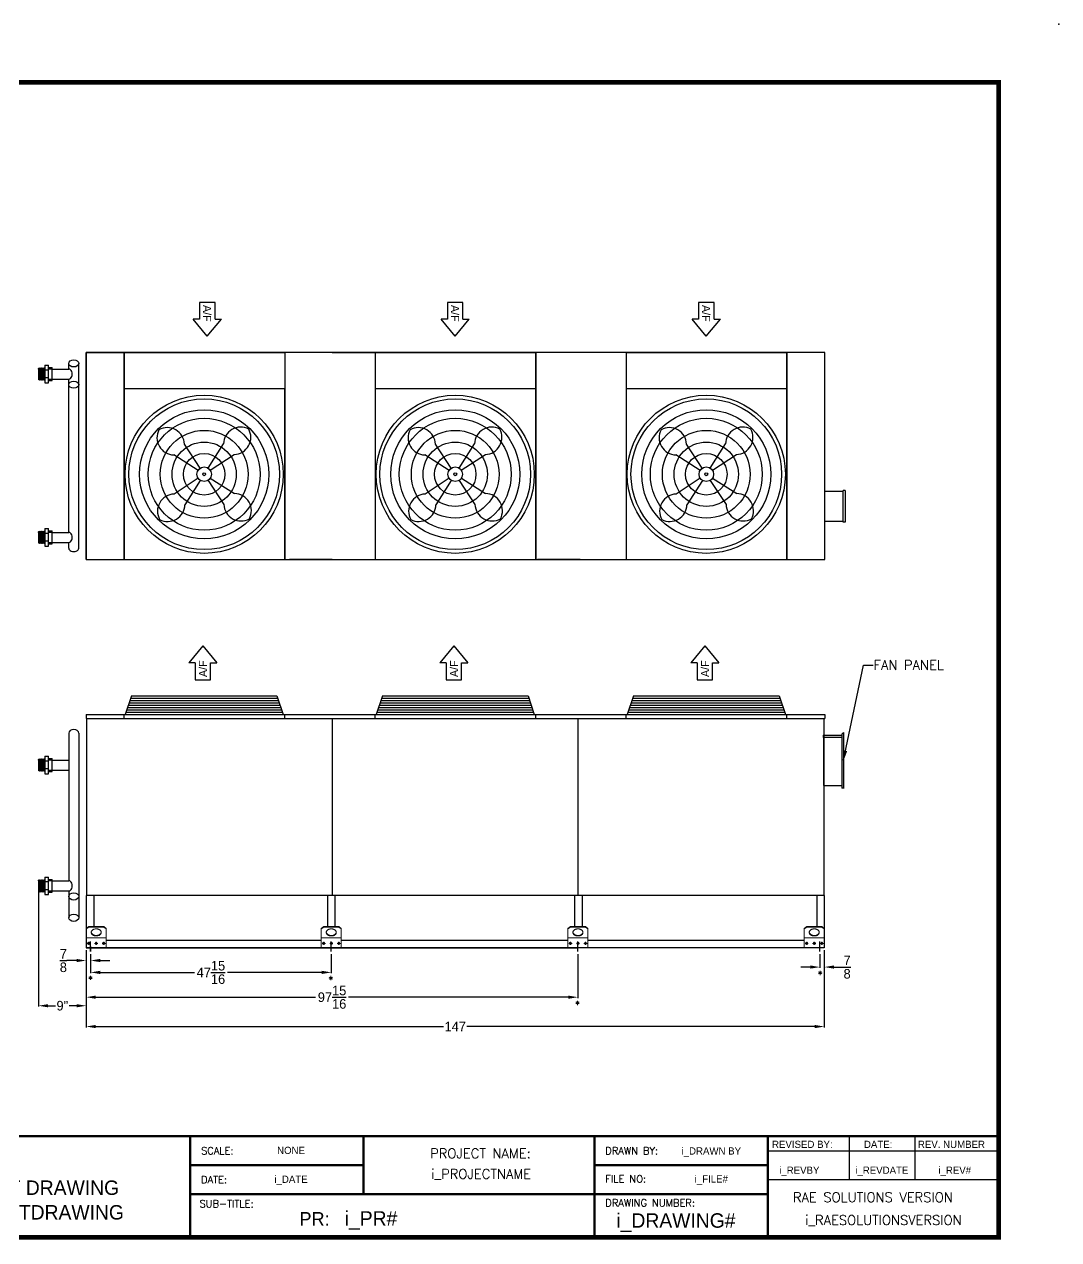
# Model space of a CAD drawing. Extents: x -17 to 380, y -11 to 242.
# Drawn here: x 174 to 380, y -0.5 to 241.5 of the extents above; entities that cross this region are included whole.
import ezdxf
from ezdxf.enums import TextEntityAlignment as Align

# ---------------------------------------------------------------- set-up
doc = ezdxf.new("R2010")
doc.units = 0
doc.header["$MEASUREMENT"] = 0
doc.layers.get('0').update_dxf_attribs({"linetype": 'CONTINUOUS'})
doc.layers.get('Defpoints').update_dxf_attribs({"linetype": 'CONTINUOUS'})
doc.styles.add('ROMANS', font='ROMANS')
doc.styles.add('SIMPLEX', font='SIMPLEX')
doc.dimstyles.get("Standard").update_dxf_attribs({"dimtxt": 1.909, "dimasz": 1.909, "dimexe": 0.18, "dimexo": 0.5, "dimgap": 0.09, "dimtad": 0, "dimtih": 1, "dimtoh": 1, "dimdec": 4, "dimzin": 0, "dimdsep": 46, "dimlunit": 5, "dimtxsty": 'STANDARD', "dimcen": 0.09, "dimadec": 0, "dimazin": 0, "dimtfac": 1, "dimtdec": 4, "dimtofl": 0, "dimtmove": 0, "dimatfit": 3, "dimfxl": 1, "dimtolj": 1, "dimtzin": 0, "dimarcsym": 0})

# ---------------------------------------------------------------- blocks, each defined once
blk = doc.blocks.new('*D21')
at = {"color": 0, "lineweight": -2, "ltscale": 5}
for p, q in [((186.27, 57.16), (186.27, 41.8)), ((333.27, 57.16), (333.27, 41.8)), ((188.18, 41.98), (257.45, 41.98)), ((331.36, 41.98), (262.09, 41.98))]:
    blk.add_line(p, q, dxfattribs=at)
at = {"color": 0, "ltscale": 5}
for points in [[(188.18, 42.3), (188.18, 41.66), (186.27, 41.98)], [(331.36, 42.3), (331.36, 41.66), (333.27, 41.98)]]:
    blk.add_solid(points, dxfattribs=at)
at = {"layer": 'Defpoints', "color": 0, "ltscale": 5}
for p in [(186.27, 57.66), (333.27, 57.66), (333.27, 41.98)]:
    blk.add_point(p, dxfattribs=at)
at = {"color": 0, "ltscale": 5, "insert": (259.77, 41.98), "char_height": 1.909, "attachment_point": 5}
blk.add_mtext('\\A1;147', dxfattribs=at)
blk = doc.blocks.new('*D23')
at = {"color": 0, "lineweight": -2, "ltscale": 5}
for p, q in [((176.77, 69.5), (176.77, 45.94)), ((186.27, 57.16), (186.27, 45.94)), ((178.68, 46.12), (180.16, 46.12)), ((184.36, 46.12), (182.88, 46.12))]:
    blk.add_line(p, q, dxfattribs=at)
at = {"color": 0, "ltscale": 5}
for points in [[(178.68, 46.44), (178.68, 45.8), (176.77, 46.12)], [(184.36, 46.44), (184.36, 45.8), (186.27, 46.12)]]:
    blk.add_solid(points, dxfattribs=at)
at = {"layer": 'Defpoints', "color": 0, "ltscale": 5}
for p in [(176.77, 70), (186.27, 57.66), (176.77, 46.12)]:
    blk.add_point(p, dxfattribs=at)
at = {"color": 0, "ltscale": 5, "insert": (181.52, 46.12), "char_height": 1.909, "attachment_point": 5}
blk.add_mtext('\\A1;9"', dxfattribs=at)
blk = doc.blocks.new('*D26')
at = {"color": 0, "lineweight": -2}
for p, q in [((186.27, 57.16), (186.27, 54.94)), ((187.15, 56.41), (187.15, 54.94)), ((184.36, 55.12), (182.45, 55.12)), ((189.06, 55.12), (190.97, 55.12))]:
    blk.add_line(p, q, dxfattribs=at)
at = {"color": 0}
for points in [[(184.36, 55.44), (184.36, 54.81), (186.27, 55.12)], [(189.06, 55.44), (189.06, 54.81), (187.15, 55.12)]]:
    blk.add_solid(points, dxfattribs=at)
at = {"layer": 'Defpoints', "color": 0}
for p in [(186.27, 57.66), (187.15, 56.91), (186.27, 55.12)]:
    blk.add_point(p, dxfattribs=at)
at = {"color": 0, "insert": (181.73, 55.12), "char_height": 1.909, "attachment_point": 5}
blk.add_mtext('\\A1;{\\H1x;\\S7/8;}', dxfattribs=at)
blk = doc.blocks.new('*D27')
at = {"color": 0, "lineweight": -2}
for p, q in [((187.15, 56.41), (187.15, 52.58)), ((235.08, 56.41), (235.08, 52.58)), ((189.06, 52.76), (207.84, 52.76)), ((233.18, 52.76), (214.39, 52.76))]:
    blk.add_line(p, q, dxfattribs=at)
at = {"color": 0}
for points in [[(189.06, 53.08), (189.06, 52.44), (187.15, 52.76)], [(233.18, 53.08), (233.18, 52.44), (235.08, 52.76)]]:
    blk.add_solid(points, dxfattribs=at)
at = {"layer": 'Defpoints', "color": 0}
for p in [(187.15, 56.91), (235.08, 56.91), (235.08, 52.76)]:
    blk.add_point(p, dxfattribs=at)
at = {"color": 0, "insert": (211.12, 52.76), "char_height": 1.909, "attachment_point": 5}
blk.add_mtext('\\A1;47{\\H1x;\\S15/16;}', dxfattribs=at)
blk = doc.blocks.new('*D28')
at = {"color": 0, "lineweight": -2}
for p, q in [((186.27, 57.16), (186.27, 47.64)), ((284.21, 56.41), (284.21, 47.64)), ((188.18, 47.82), (231.97, 47.82)), ((282.3, 47.82), (238.51, 47.82))]:
    blk.add_line(p, q, dxfattribs=at)
at = {"color": 0}
for points in [[(188.18, 48.14), (188.18, 47.51), (186.27, 47.82)], [(282.3, 48.14), (282.3, 47.51), (284.21, 47.82)]]:
    blk.add_solid(points, dxfattribs=at)
at = {"layer": 'Defpoints', "color": 0}
for p in [(186.27, 57.66), (284.21, 56.91), (284.21, 47.82)]:
    blk.add_point(p, dxfattribs=at)
at = {"color": 0, "insert": (235.24, 47.82), "char_height": 1.909, "attachment_point": 5}
blk.add_mtext('\\A1;97{\\H1x;\\S15/16;}', dxfattribs=at)
blk = doc.blocks.new('*D29')
at = {"color": 0, "lineweight": -2}
for p, q in [((332.4, 56.41), (332.4, 53.64)), ((333.27, 57.16), (333.27, 53.64)), ((330.49, 53.82), (328.58, 53.82)), ((335.18, 53.82), (337.09, 53.82))]:
    blk.add_line(p, q, dxfattribs=at)
at = {"color": 0}
for points in [[(330.49, 54.14), (330.49, 53.51), (332.4, 53.82)], [(335.18, 54.14), (335.18, 53.51), (333.27, 53.82)]]:
    blk.add_solid(points, dxfattribs=at)
at = {"layer": 'Defpoints', "color": 0}
for p in [(332.4, 56.91), (333.27, 57.66), (333.27, 53.82)]:
    blk.add_point(p, dxfattribs=at)
at = {"color": 0, "insert": (337.82, 53.82), "char_height": 1.909, "attachment_point": 5}
blk.add_mtext('\\A1;{\\H1x;\\S7/8;}', dxfattribs=at)
blk = doc.blocks.new('SW_CENTERMARKSYMBOL_0')
at = {"color": 0, "linetype": 'Continuous', "lineweight": 0}
for p, q in [((-0.2, 0), (-0.31875, 0)), ((0, 0), (-0.1, 0)), ((0, 0.2), (0, 0.31875)), ((0, 0), (0, 0.1)), ((0, 0), (0, -0.1)), ((0, 0), (0.1, 0)), ((0.2, 0), (0.31875, 0)), ((0, -0.2), (0, -0.31875))]:
    blk.add_line(p, q, dxfattribs=at)
blk = doc.blocks.new('SW_CENTERMARKSYMBOL_1')
at = {"color": 0, "linetype": 'Continuous', "lineweight": 0}
for p, q in [((-0.2, 0), (-0.31875, 0)), ((0, 0), (-0.1, 0)), ((0, 0.2), (0, 0.31875)), ((0, 0), (0, 0.1)), ((0, 0), (0, -0.1)), ((0, 0), (0.1, 0)), ((0.2, 0), (0.31875, 0)), ((0, -0.2), (0, -0.31875))]:
    blk.add_line(p, q, dxfattribs=at)
blk = doc.blocks.new('SW_CENTERMARKSYMBOL_2')
at = {"color": 0, "linetype": 'Continuous', "lineweight": 0}
for p, q in [((-0.2, 0), (-0.31875, 0)), ((0, 0), (-0.1, 0)), ((0, 0.2), (0, 0.31875)), ((0, 0), (0, 0.1)), ((0, 0), (0, -0.1)), ((0, 0), (0.1, 0)), ((0.2, 0), (0.31875, 0)), ((0, -0.2), (0, -0.31875))]:
    blk.add_line(p, q, dxfattribs=at)

msp = doc.modelspace()

# ---------------------------------------------------------------- linework, layer by layer
at = {"color": 7}
for p, q in [((208.85367, 186.17238), (208.85367, 182.80468)), ((211.94061, 186.17238), (208.85367, 186.17238)), ((211.94061, 182.80468), (211.94061, 186.17238)), ((261.31561, 186.17238), (258.22867, 186.17238)), ((258.22867, 186.17238), (258.22867, 182.80468)), ((261.31561, 182.80468), (261.31561, 186.17238)), ((311.31561, 186.17238), (308.22867, 186.17238)), ((308.22867, 186.17238), (308.22867, 182.80468)), ((311.31561, 182.80468), (311.31561, 186.17238)), ((210.39714, 179.43698), (207.59084, 182.80468)), ((208.85367, 182.80468), (207.59084, 182.80468)), ((210.39714, 179.43698), (213.20345, 182.80468)), ((211.94061, 182.80468), (213.20345, 182.80468)), ((259.77214, 179.43698), (256.96584, 182.80468)), ((258.22867, 182.80468), (256.96584, 182.80468)), ((259.77214, 179.43698), (262.57845, 182.80468)), ((261.31561, 182.80468), (262.57845, 182.80468)), ((309.77214, 179.43698), (306.96584, 182.80468)), ((308.22867, 182.80468), (306.96584, 182.80468)), ((309.77214, 179.43698), (312.57845, 182.80468)), ((311.31561, 182.80468), (312.57845, 182.80468)), ((176.77214, 172.99798), (176.83096, 173.05681)), ((176.77214, 172.89304), (176.77214, 172.99798)), ((176.77214, 172.89304), (176.77214, 170.89304)), ((176.7778, 173.00364), (176.88979, 170.7881)), ((176.83096, 173.05681), (176.88979, 172.99798)), ((176.88979, 172.99798), (177.00744, 173.11563)), ((176.88979, 172.99798), (177.00744, 170.67045)), ((177.00744, 173.11563), (177.12508, 172.99798)), ((177.00744, 173.11563), (177.12508, 170.7881)), ((177.12508, 172.99798), (177.24273, 173.11563)), ((177.12508, 172.99798), (177.24273, 170.67045)), ((177.24273, 173.11563), (177.36038, 172.99798)), ((177.24273, 173.11563), (177.36038, 170.7881)), ((177.36038, 172.99798), (177.47802, 173.11563)), ((177.36038, 172.99798), (177.47802, 170.67045)), ((177.47802, 173.11563), (177.59567, 172.99798)), ((177.47802, 173.11563), (177.59567, 170.7881)), ((177.47802, 173.11563), (177.59567, 170.7881)), ((177.59567, 172.99798), (177.71332, 173.11563)), ((177.59567, 172.99798), (177.71332, 170.67045)), ((177.71332, 173.11563), (177.83096, 172.99798)), ((177.71332, 173.11563), (177.83096, 170.7881)), ((177.83096, 172.99798), (177.94861, 173.11563)), ((177.83096, 172.99798), (177.94861, 170.67045)), ((177.94861, 173.11563), (178.06626, 173.11563)), ((177.94861, 173.11563), (178.06626, 170.7881)), ((178.06626, 173.64504), (178.06626, 170.14104)), ((178.06626, 173.64504), (178.77214, 173.64504)), ((178.77214, 172.67045), (178.06626, 172.67045)), ((178.77214, 170.14104), (178.77214, 173.64504)), ((178.77214, 173.17445), (179.47802, 173.17445)), ((179.47802, 172.89304), (178.77214, 172.89304)), ((179.47802, 170.61163), (179.47802, 173.17445)), ((176.77214, 170.89304), (176.77214, 170.7881)), ((176.77214, 170.7881), (176.83096, 170.72928)), ((176.83096, 170.72928), (176.88979, 170.7881)), ((176.88979, 170.7881), (177.00744, 170.67045)), ((177.00744, 170.67045), (177.12508, 170.7881)), ((177.12508, 170.7881), (177.24273, 170.67045)), ((177.24273, 170.67045), (177.36038, 170.7881)), ((177.36038, 170.7881), (177.47802, 170.67045)), ((177.47802, 170.67045), (177.59567, 170.7881)), ((177.59567, 170.7881), (177.71332, 170.67045)), ((177.71332, 170.67045), (177.83096, 170.7881)), ((177.83096, 170.7881), (177.94861, 170.67045)), ((177.94861, 170.67045), (178.06626, 170.67045)), ((178.77214, 171.11563), (178.06626, 171.11563)), ((178.06626, 170.14104), (178.77214, 170.14104)), ((178.77214, 170.89304), (179.47802, 170.89304)), ((178.77214, 170.61163), (179.47802, 170.61163)), ((208.97609, 153.15311), (205.83816, 157.93656)), ((210.55023, 153.16471), (213.61735, 157.99387)), ((258.97609, 153.15311), (255.83816, 157.93656)), ((260.55023, 153.16471), (263.61735, 157.99387)), ((308.97609, 153.15311), (305.83816, 157.93656)), ((310.55023, 153.16471), (313.61735, 157.99387)), ((208.54705, 152.7177), (203.71789, 155.78482)), ((210.98564, 152.73567), (215.76909, 155.8736)), ((258.54705, 152.7177), (253.71789, 155.78482)), ((260.98564, 152.73567), (265.76909, 155.8736)), ((308.54705, 152.7177), (303.71789, 155.78482)), ((310.98564, 152.73567), (315.76909, 155.8736)), ((208.55865, 151.14357), (203.7752, 148.00563)), ((208.99405, 150.71452), (205.92693, 145.88537)), ((210.56819, 150.72612), (213.70612, 145.94267)), ((210.99723, 151.16153), (215.82639, 148.09441)), ((258.55865, 151.14357), (253.7752, 148.00563)), ((258.99405, 150.71452), (255.92693, 145.88537)), ((260.56819, 150.72612), (263.70612, 145.94267)), ((260.99723, 151.16153), (265.82639, 148.09441)), ((308.55865, 151.14357), (303.7752, 148.00563)), ((308.99405, 150.71452), (305.92693, 145.88537)), ((310.56819, 150.72612), (313.70612, 145.94267)), ((310.99723, 151.16153), (315.82639, 148.09441)), ((176.77214, 140.47107), (176.83096, 140.5299)), ((176.77214, 140.36613), (176.77214, 140.47107)), ((176.77214, 140.36613), (176.77214, 138.36613)), ((176.7778, 140.47673), (176.88979, 138.26119)), ((176.83096, 140.5299), (176.88979, 140.47107)), ((176.88979, 140.47107), (177.00744, 140.58872)), ((176.88979, 140.47107), (177.00744, 138.14354)), ((177.00744, 140.58872), (177.12508, 140.47107)), ((177.00744, 140.58872), (177.12508, 138.26119)), ((177.12508, 140.47107), (177.24273, 140.58872)), ((177.12508, 140.47107), (177.24273, 138.14354)), ((177.24273, 140.58872), (177.36038, 140.47107)), ((177.24273, 140.58872), (177.36038, 138.26119)), ((177.36038, 140.47107), (177.47802, 140.58872)), ((177.36038, 140.47107), (177.47802, 138.14354)), ((177.47802, 140.58872), (177.59567, 140.47107)), ((177.47802, 140.58872), (177.59567, 138.26119)), ((177.47802, 140.58872), (177.59567, 138.26119)), ((177.59567, 140.47107), (177.71332, 140.58872)), ((177.59567, 140.47107), (177.71332, 138.14354)), ((177.71332, 140.58872), (177.83096, 140.47107)), ((177.71332, 140.58872), (177.83096, 138.26119)), ((177.83096, 140.47107), (177.94861, 140.58872)), ((177.83096, 140.47107), (177.94861, 138.14354)), ((177.94861, 140.58872), (178.06626, 140.58872)), ((177.94861, 140.58872), (178.06626, 138.26119)), ((178.06626, 141.11813), (178.06626, 137.61413)), ((178.06626, 141.11813), (178.77214, 141.11813)), ((178.77214, 137.61413), (178.77214, 141.11813)), ((178.77214, 140.64754), (179.47802, 140.64754)), ((179.47802, 140.36613), (178.77214, 140.36613)), ((179.47802, 138.08472), (179.47802, 140.64754)), ((176.77214, 138.36613), (176.77214, 138.26119)), ((176.77214, 138.26119), (176.83096, 138.20237)), ((176.83096, 138.20237), (176.88979, 138.26119)), ((176.88979, 138.26119), (177.00744, 138.14354)), ((177.00744, 138.14354), (177.12508, 138.26119)), ((177.12508, 138.26119), (177.24273, 138.14354)), ((177.24273, 138.14354), (177.36038, 138.26119)), ((177.36038, 138.26119), (177.47802, 138.14354)), ((177.47802, 138.14354), (177.59567, 138.26119)), ((177.59567, 138.26119), (177.71332, 138.14354)), ((177.71332, 138.14354), (177.83096, 138.26119)), ((177.83096, 138.26119), (177.94861, 138.14354)), ((177.94861, 138.14354), (178.06626, 138.14354)), ((178.77214, 140.14354), (178.06626, 140.14354)), ((178.77214, 138.58872), (178.06626, 138.58872)), ((178.77214, 138.36613), (179.47802, 138.36613)), ((178.77214, 138.08472), (179.47802, 138.08472)), ((178.06626, 137.61413), (178.77214, 137.61413)), ((209.49089, 117.77585), (206.68459, 114.40815)), ((209.49089, 117.77585), (212.2972, 114.40815)), ((259.49089, 117.77585), (256.68459, 114.40815)), ((259.49089, 117.77585), (262.2972, 114.40815)), ((309.49089, 117.77585), (306.68459, 114.40815)), ((309.49089, 117.77585), (312.2972, 114.40815)), ((207.94742, 114.40815), (206.68459, 114.40815)), ((207.94742, 114.40815), (207.94742, 111.04045)), ((211.03436, 114.40815), (212.2972, 114.40815)), ((211.03436, 111.04045), (211.03436, 114.40815)), ((257.94742, 114.40815), (256.68459, 114.40815)), ((257.94742, 114.40815), (257.94742, 111.04045)), ((261.03436, 111.04045), (261.03436, 114.40815)), ((261.03436, 114.40815), (262.2972, 114.40815)), ((307.94742, 114.40815), (306.68459, 114.40815)), ((307.94742, 114.40815), (307.94742, 111.04045)), ((311.03436, 111.04045), (311.03436, 114.40815)), ((311.03436, 114.40815), (312.2972, 114.40815)), ((207.94742, 111.04045), (211.03436, 111.04045)), ((257.94742, 111.04045), (261.03436, 111.04045)), ((307.94742, 111.04045), (311.03436, 111.04045)), ((195.27214, 107.83686), (194.02214, 104.08686)), ((194.95964, 106.89936), (224.58464, 106.89936)), ((195.11589, 107.36811), (224.42839, 107.36811)), ((195.27214, 107.83686), (224.27214, 107.83686)), ((224.27214, 107.83686), (225.52214, 104.08686)), ((245.27214, 107.83686), (244.02214, 104.08686)), ((244.95964, 106.89936), (274.58464, 106.89936)), ((245.11589, 107.36811), (274.42839, 107.36811)), ((245.27214, 107.83686), (274.27214, 107.83686)), ((274.27214, 107.83686), (275.52214, 104.08686)), ((295.27214, 107.83686), (294.02214, 104.08686)), ((294.95964, 106.89936), (324.58464, 106.89936)), ((295.11589, 107.36811), (324.42839, 107.36811)), ((295.27214, 107.83686), (324.27214, 107.83686)), ((324.27214, 107.83686), (325.52214, 104.08686)), ((194.17839, 104.55561), (225.36589, 104.55561)), ((194.33464, 105.02436), (225.20964, 105.02436)), ((194.49089, 105.49311), (225.05339, 105.49311)), ((194.64714, 105.96186), (224.89714, 105.96186)), ((194.80339, 106.43061), (224.74089, 106.43061)), ((244.17839, 104.55561), (275.36589, 104.55561)), ((244.33464, 105.02436), (275.20964, 105.02436)), ((244.49089, 105.49311), (275.05339, 105.49311)), ((244.64714, 105.96186), (274.89714, 105.96186)), ((244.80339, 106.43061), (274.74089, 106.43061)), ((294.17839, 104.55561), (325.36589, 104.55561)), ((294.33464, 105.02436), (325.20964, 105.02436)), ((294.49089, 105.49311), (325.05339, 105.49311)), ((294.64714, 105.96186), (324.89714, 105.96186)), ((294.80339, 106.43061), (324.74089, 106.43061)), ((176.77214, 95.14402), (176.83096, 95.20285)), ((176.77214, 95.03908), (176.77214, 95.14402)), ((176.77214, 95.03908), (176.77214, 93.03908)), ((176.7778, 95.14969), (176.88979, 92.93414)), ((176.83096, 95.20285), (176.88979, 95.14402)), ((176.88979, 95.14402), (177.00744, 95.26167)), ((176.88979, 95.14402), (177.00744, 92.8165)), ((177.00744, 95.26167), (177.12508, 92.93414)), ((177.00744, 95.26167), (177.12508, 95.14402)), ((177.12508, 95.14402), (177.24273, 95.26167)), ((177.12508, 95.14402), (177.24273, 92.8165)), ((177.24273, 95.26167), (177.36038, 92.93414)), ((177.24273, 95.26167), (177.36038, 95.14402)), ((177.36038, 95.14402), (177.47802, 95.26167)), ((177.36038, 95.14402), (177.47802, 92.8165)), ((177.47802, 95.26167), (177.59567, 92.93414)), ((177.47802, 95.26167), (177.59567, 92.93414)), ((177.47802, 95.26167), (177.59567, 95.14402)), ((177.59567, 95.14402), (177.71332, 95.26167)), ((177.59567, 95.14402), (177.71332, 92.8165)), ((177.71332, 95.26167), (177.83096, 92.93414)), ((177.71332, 95.26167), (177.83096, 95.14402)), ((177.83096, 95.14402), (177.94861, 95.26167)), ((177.83096, 95.14402), (177.94861, 92.8165)), ((177.94861, 95.26167), (178.06626, 92.93414)), ((177.94861, 95.26167), (178.06626, 95.26167)), ((178.06626, 95.79108), (178.06626, 92.28708)), ((178.06626, 95.79108), (178.77214, 95.79108)), ((178.77214, 94.8165), (178.06626, 94.8165)), ((178.77214, 92.28708), (178.77214, 95.79108)), ((178.77214, 95.3205), (179.47802, 95.3205)), ((179.47802, 95.03908), (178.77214, 95.03908)), ((179.47802, 92.75767), (179.47802, 95.3205)), ((176.77214, 93.03908), (176.77214, 92.93414)), ((176.77214, 92.93414), (176.83096, 92.87532)), ((176.83096, 92.87532), (176.88979, 92.93414)), ((176.88979, 92.93414), (177.00744, 92.8165)), ((177.00744, 92.8165), (177.12508, 92.93414)), ((177.12508, 92.93414), (177.24273, 92.8165)), ((177.24273, 92.8165), (177.36038, 92.93414)), ((177.36038, 92.93414), (177.47802, 92.8165)), ((177.47802, 92.8165), (177.59567, 92.93414)), ((177.59567, 92.93414), (177.71332, 92.8165)), ((177.71332, 92.8165), (177.83096, 92.93414)), ((177.83096, 92.93414), (177.94861, 92.8165)), ((177.94861, 92.8165), (178.06626, 92.8165)), ((178.77214, 93.26167), (178.06626, 93.26167)), ((178.06626, 92.28708), (178.77214, 92.28708)), ((178.77214, 93.03908), (179.47802, 93.03908)), ((178.77214, 92.75767), (179.47802, 92.75767)), ((176.77214, 71.10239), (176.83096, 71.16122)), ((176.77214, 70.99745), (176.77214, 71.10239)), ((176.77214, 70.99745), (176.77214, 68.99745)), ((176.7778, 71.10805), (176.88979, 68.89251)), ((176.83096, 71.16122), (176.88979, 71.10239)), ((176.88979, 71.10239), (177.00744, 71.22004)), ((176.88979, 71.10239), (177.00744, 68.77486)), ((177.00744, 71.22004), (177.12508, 68.89251)), ((177.00744, 71.22004), (177.12508, 71.10239)), ((177.12508, 71.10239), (177.24273, 71.22004)), ((177.12508, 71.10239), (177.24273, 68.77486)), ((177.24273, 71.22004), (177.36038, 68.89251)), ((177.24273, 71.22004), (177.36038, 71.10239)), ((177.36038, 71.10239), (177.47802, 71.22004)), ((177.36038, 71.10239), (177.47802, 68.77486)), ((177.47802, 71.22004), (177.59567, 68.89251)), ((177.47802, 71.22004), (177.59567, 68.89251)), ((177.47802, 71.22004), (177.59567, 71.10239)), ((177.59567, 71.10239), (177.71332, 71.22004)), ((177.59567, 71.10239), (177.71332, 68.77486)), ((177.71332, 71.22004), (177.83096, 68.89251)), ((177.71332, 71.22004), (177.83096, 71.10239)), ((177.83096, 71.10239), (177.94861, 71.22004)), ((177.83096, 71.10239), (177.94861, 68.77486)), ((177.94861, 71.22004), (178.06626, 68.89251)), ((177.94861, 71.22004), (178.06626, 71.22004)), ((178.06626, 71.74945), (178.06626, 68.24545)), ((178.06626, 71.74945), (178.77214, 71.74945)), ((178.77214, 70.77486), (178.06626, 70.77486)), ((178.77214, 68.24545), (178.77214, 71.74945)), ((178.77214, 71.27886), (179.47802, 71.27886)), ((179.47802, 70.99745), (178.77214, 70.99745)), ((179.47802, 68.71604), (179.47802, 71.27886)), ((176.77214, 68.99745), (176.77214, 68.89251)), ((176.77214, 68.89251), (176.83096, 68.83369)), ((176.83096, 68.83369), (176.88979, 68.89251)), ((176.88979, 68.89251), (177.00744, 68.77486)), ((177.00744, 68.77486), (177.12508, 68.89251)), ((177.12508, 68.89251), (177.24273, 68.77486)), ((177.24273, 68.77486), (177.36038, 68.89251)), ((177.36038, 68.89251), (177.47802, 68.77486)), ((177.47802, 68.77486), (177.59567, 68.89251)), ((177.59567, 68.89251), (177.71332, 68.77486)), ((177.71332, 68.77486), (177.83096, 68.89251)), ((177.83096, 68.89251), (177.94861, 68.77486)), ((177.94861, 68.77486), (178.06626, 68.77486)), ((178.77214, 69.22004), (178.06626, 69.22004)), ((178.06626, 68.24545), (178.77214, 68.24545)), ((178.77214, 68.99745), (179.47802, 68.99745)), ((178.77214, 68.71604), (179.47802, 68.71604)), ((186.27214, 57.66295), (235.08464, 57.66295)), ((186.27214, 57.66295), (284.20964, 57.66295)), ((186.27214, 57.66295), (187.14714, 57.66295)), ((237.08464, 57.66295), (236.20964, 57.66295)), ((286.20964, 57.66295), (285.33464, 57.66295)), ((333.27214, 57.66295), (332.39714, 57.66295)), ((207, 20.125), (322, 20.125)), ((207, 0), (207, 20.125)), ((241.5, 20.125), (241.5, 8.625)), ((287.5, 20.125), (287.5, 8.625)), ((322, 20.125), (322, 0)), ((322, 20.125), (368, 20.125)), ((322, 20.125), (322, 17.25)), ((338.23072, 20.125), (338.23072, 11.5)), ((351.30207, 20.125), (351.30207, 11.5)), ((322, 17.25), (368, 17.25)), ((241.5, 14.375), (207, 14.375)), ((287.5, 14.375), (322, 14.375)), ((287.5, 8.625), (287.5, 14.375)), ((322, 11.5), (368, 11.5)), ((322, 8.625), (207, 8.625)), ((287.5, 8.625), (287.5, 0))]:
    msp.add_line(p, q, dxfattribs=at)
at = {"color": 7, "ltscale": 5}
for p, q in [((186.25652, 134.93962), (186.25652, 176.18962)), ((186.25652, 176.18962), (194.75652, 176.18962)), ((333.38152, 176.18962), (186.25652, 176.18962)), ((186.25652, 176.18962), (186.25652, 134.93962)), ((193.81902, 176.18962), (193.81902, 134.93962)), ((193.81902, 176.18962), (225.81902, 176.18962)), ((193.81902, 134.93962), (193.81902, 176.18962)), ((225.81902, 176.18962), (225.81902, 134.93962)), ((235.25652, 176.18962), (225.81902, 176.18962)), ((235.25652, 176.18962), (245.06902, 176.18962)), ((243.81902, 176.18962), (243.81902, 134.93962)), ((243.81902, 176.18962), (275.81902, 176.18962)), ((243.81902, 176.18962), (243.81902, 134.93962)), ((275.81902, 176.18962), (275.81902, 134.93962)), ((275.81902, 134.93962), (275.81902, 176.18962)), ((284.63152, 176.18962), (276.13152, 176.18962)), ((293.81902, 176.18962), (293.81902, 134.93962)), ((293.81902, 176.18962), (325.81902, 176.18962)), ((293.81902, 176.18962), (293.81902, 134.93962)), ((293.81902, 176.18962), (293.81902, 134.93962)), ((325.81902, 176.18962), (325.81902, 134.93962)), ((325.81902, 134.93962), (325.81902, 176.18962)), ((333.38152, 134.93962), (333.38152, 176.18962)), ((333.38152, 134.93962), (333.38152, 176.18962)), ((176.77214, 172.89304), (176.77214, 170.89304)), ((176.77214, 172.89304), (176.77214, 170.89304)), ((179.47802, 172.89304), (182.80339, 172.89304)), ((182.80339, 172.89304), (182.80339, 174.01436)), ((184.80339, 137.24481), (184.80339, 174.01436)), ((179.47802, 170.89304), (182.80339, 170.89304)), ((182.80339, 140.36613), (182.80339, 170.89304)), ((225.81902, 168.93962), (193.81902, 168.93962)), ((225.81902, 134.93962), (225.81902, 168.93962)), ((275.81902, 168.93962), (243.81902, 168.93962)), ((275.81902, 134.93962), (275.81902, 168.93962)), ((325.81902, 168.93962), (293.81902, 168.93962)), ((325.81902, 134.93962), (325.81902, 168.93962)), ((333.38152, 142.53337), (333.38152, 148.59587)), ((333.38152, 148.59587), (337.00652, 148.59587)), ((337.00652, 142.40837), (337.00652, 148.72087)), ((337.44402, 148.72087), (337.00652, 148.72087)), ((337.44402, 148.72087), (337.44402, 142.40837)), ((176.77214, 140.36613), (176.77214, 138.36613)), ((176.77214, 140.36613), (176.77214, 138.36613)), ((179.47802, 140.36613), (182.80339, 140.36613)), ((337.00652, 142.53337), (333.38152, 142.53337)), ((337.44402, 142.40837), (337.00652, 142.40837)), ((179.47802, 138.36613), (182.80339, 138.36613)), ((182.80339, 137.24481), (182.80339, 138.36613)), ((186.25652, 134.93962), (194.75652, 134.93962)), ((186.25652, 134.93962), (235.25652, 134.93962)), ((186.25652, 134.93962), (333.38152, 134.93962)), ((193.81902, 134.93962), (225.81902, 134.93962)), ((235.25652, 134.93962), (226.75652, 134.93962)), ((235.25652, 134.93962), (284.25652, 134.93962)), ((235.25652, 134.93962), (243.75652, 134.93962)), ((243.81902, 134.93962), (275.81902, 134.93962)), ((284.63152, 134.93962), (276.13152, 134.93962)), ((293.81902, 134.93962), (325.81902, 134.93962)), ((186.25652, 104.08686), (333.38152, 104.08686)), ((186.25652, 104.08686), (186.25652, 103.33686)), ((193.77214, 104.08686), (193.77214, 103.33686)), ((225.77214, 104.08686), (225.77214, 103.33686)), ((243.77214, 104.08686), (243.77214, 103.33686)), ((275.77214, 104.08686), (275.77214, 103.33686)), ((293.77214, 104.08686), (293.77214, 103.33686)), ((325.77214, 104.08686), (325.77214, 103.33686)), ((333.38152, 104.08686), (333.38152, 103.33686)), ((186.25652, 103.33686), (333.38152, 103.33686)), ((186.33464, 103.33686), (186.33464, 68.08686)), ((235.27214, 103.33686), (235.27214, 68.08686)), ((284.20964, 103.33686), (284.20964, 68.08686)), ((333.20964, 103.33686), (333.20964, 68.08686)), ((182.80339, 100.40304), (182.80339, 70.99745)), ((184.80339, 100.40304), (184.80339, 63.63349)), ((333.06735, 100.00842), (336.79839, 100.00842)), ((333.06735, 100.00842), (333.06735, 99.50842)), ((336.79839, 99.50842), (333.06735, 99.50842)), ((333.0986, 99.50842), (333.0986, 89.97717)), ((337.12985, 100.52362), (336.79839, 100.19216)), ((336.79839, 100.19216), (336.79839, 89.46112)), ((337.12985, 100.52362), (337.12985, 89.46112)), ((176.77214, 95.03908), (176.77214, 93.03908)), ((179.47802, 95.03908), (182.80339, 95.03908)), ((179.47802, 93.03908), (182.80339, 93.03908)), ((333.0986, 89.97717), (336.79839, 89.97717)), ((337.12985, 89.46112), (336.79839, 89.46112)), ((337.06735, 89.46112), (337.06735, 89.35217)), ((337.0986, 89.35217), (337.06735, 89.35217)), ((337.0986, 89.46112), (337.0986, 89.35217)), ((176.77214, 70.99745), (176.77214, 68.99745)), ((176.77214, 70.99745), (176.77214, 68.99745)), ((179.47802, 70.99745), (182.80339, 70.99745)), ((179.47802, 68.99745), (182.80339, 68.99745)), ((182.80339, 68.99745), (182.80339, 63.63349)), ((186.27214, 68.08686), (186.27214, 57.66295)), ((333.27214, 68.08686), (186.27214, 68.08686)), ((187.77214, 68.08686), (187.77214, 61.87937)), ((234.3103, 68.08686), (234.3103, 61.87937)), ((235.8103, 68.08686), (235.8103, 61.87937)), ((283.52666, 68.08686), (283.52666, 61.87937)), ((285.02666, 68.08686), (285.02666, 61.87937)), ((331.77214, 68.08686), (331.77214, 61.87937)), ((333.27214, 68.08686), (333.27214, 57.66295)), ((333.27214, 68.08686), (333.27214, 57.66295)), ((187.14714, 56.91295), (187.14714, 58.91295)), ((190.27214, 59.16295), (233.08464, 59.16295)), ((235.08464, 56.91295), (235.08464, 58.91295)), ((237.08464, 59.16295), (282.20964, 59.16295)), ((284.20964, 56.91295), (284.20964, 58.91295)), ((286.20964, 59.16295), (329.27214, 59.16295)), ((332.39714, 56.91295), (332.39714, 58.91295)), ((333.27214, 57.66295), (186.27214, 57.66295)), ((186.27214, 57.66295), (259.77214, 57.66295)), ((187.14714, 57.91295), (187.14714, 56.91295))]:
    msp.add_line(p, q, dxfattribs=at)
at = {"color": 7, "linetype": 'Continuous', "lineweight": 15}
for p, q in [((186.77214, 61.87937), (186.27214, 61.52582)), ((186.77214, 61.78427), (186.27214, 61.43072)), ((186.27214, 61.52582), (186.27214, 61.43072)), ((186.27214, 59.66324), (186.27214, 61.43072)), ((186.77214, 61.87937), (186.77214, 61.78427)), ((189.77214, 61.87937), (186.77214, 61.87937)), ((189.77214, 61.78427), (186.77214, 61.78427)), ((189.77214, 61.87937), (189.77214, 61.78427)), ((190.27214, 61.52582), (189.77214, 61.87937)), ((190.27214, 61.43072), (189.77214, 61.78427)), ((190.27214, 61.52582), (190.27214, 61.43072)), ((190.27214, 59.66324), (190.27214, 61.43072)), ((233.08464, 61.52582), (233.58464, 61.87937)), ((233.08464, 61.43072), (233.58464, 61.78427)), ((233.08464, 61.52582), (233.08464, 61.43072)), ((233.08464, 59.66324), (233.08464, 61.43072)), ((233.58464, 61.87937), (236.58464, 61.87937)), ((233.58464, 61.87937), (233.58464, 61.78427)), ((233.58464, 61.78427), (236.58464, 61.78427)), ((236.58464, 61.87937), (237.08464, 61.52582)), ((236.58464, 61.87937), (236.58464, 61.78427)), ((236.58464, 61.78427), (237.08464, 61.43072)), ((237.08464, 61.52582), (237.08464, 61.43072)), ((237.08464, 59.66324), (237.08464, 61.43072)), ((282.20964, 61.52582), (282.70964, 61.87937)), ((282.20964, 61.43072), (282.70964, 61.78427)), ((282.20964, 61.52582), (282.20964, 61.43072)), ((282.20964, 59.66324), (282.20964, 61.43072)), ((282.70964, 61.87937), (285.70964, 61.87937)), ((282.70964, 61.87937), (282.70964, 61.78427)), ((282.70964, 61.78427), (285.70964, 61.78427)), ((285.70964, 61.87937), (286.20964, 61.52582)), ((285.70964, 61.87937), (285.70964, 61.78427)), ((285.70964, 61.78427), (286.20964, 61.43072)), ((286.20964, 61.52582), (286.20964, 61.43072)), ((286.20964, 59.66324), (286.20964, 61.43072)), ((329.27214, 61.52582), (329.77214, 61.87937)), ((329.27214, 61.43072), (329.77214, 61.78427)), ((329.27214, 61.52582), (329.27214, 61.43072)), ((329.27214, 59.66324), (329.27214, 61.43072)), ((329.77214, 61.87937), (332.77214, 61.87937)), ((329.77214, 61.87937), (329.77214, 61.78427)), ((329.77214, 61.78427), (332.77214, 61.78427)), ((332.77214, 61.87937), (333.27214, 61.52582)), ((332.77214, 61.87937), (332.77214, 61.78427)), ((332.77214, 61.78427), (333.27214, 61.43072)), ((333.27214, 61.52582), (333.27214, 61.43072)), ((333.27214, 59.66324), (333.27214, 61.43072)), ((190.27214, 59.66324), (186.27214, 59.66324)), ((186.27214, 59.66253), (186.27214, 59.66324)), ((190.27214, 59.66253), (186.27214, 59.66253)), ((186.27214, 57.66295), (186.27214, 59.66253)), ((190.27214, 59.66253), (190.27214, 59.66324)), ((190.27214, 57.66295), (190.27214, 59.66253)), ((233.08464, 59.66324), (237.08464, 59.66324)), ((233.08464, 59.66253), (233.08464, 59.66324)), ((233.08464, 59.66253), (237.08464, 59.66253)), ((233.08464, 57.66295), (233.08464, 59.66253)), ((237.08464, 59.66253), (237.08464, 59.66324)), ((237.08464, 57.66295), (237.08464, 59.66253)), ((282.20964, 59.66324), (286.20964, 59.66324)), ((282.20964, 59.66253), (282.20964, 59.66324)), ((282.20964, 59.66253), (286.20964, 59.66253)), ((282.20964, 57.66295), (282.20964, 59.66253)), ((286.20964, 59.66253), (286.20964, 59.66324)), ((286.20964, 57.66295), (286.20964, 59.66253)), ((329.27214, 59.66324), (333.27214, 59.66324)), ((329.27214, 59.66253), (329.27214, 59.66324)), ((329.27214, 59.66253), (333.27214, 59.66253)), ((329.27214, 57.66295), (329.27214, 59.66253)), ((333.27214, 59.66253), (333.27214, 59.66324)), ((333.27214, 57.66295), (333.27214, 59.66253)), ((190.27214, 57.66295), (186.27214, 57.66295)), ((233.08464, 57.66295), (237.08464, 57.66295)), ((282.20964, 57.66295), (286.20964, 57.66295)), ((329.27214, 57.66295), (333.27214, 57.66295))]:
    msp.add_line(p, q, dxfattribs=at)
at = {"color": 7}
for points, const_width in [([(0, 0), (368, 0), (368, 230), (0, 230), (0, 0)], 0.92), ([(368, 20.125), (92, 20.125), (92, 0)], 0.46), ([(207, 20.125), (207, 0)], 0.46), ([(241.5, 20.125), (241.5, 8.625)], 0.46), ([(287.5, 20.125), (287.5, 0)], 0.46), ([(322, 0), (322, 20.125), (368, 20.125)], 0.46), ([(241.5, 14.375), (207, 14.375)], 0.46), ([(322, 14.375), (287.5, 14.375), (287.5, 0)], 0.46), ([(322, 8.625), (207, 8.625)], 0.46)]:
    msp.add_lwpolyline(points, dxfattribs=dict(at, const_width=const_width))
at = {"color": 7, "linetype": 'Continuous', "lineweight": 15, "flags": 128}
for points in [[(188.27214, 61.43072), (188.35159, 61.42848), (188.43054, 61.42179), (188.50849, 61.41068), (188.58494, 61.39523), (188.65941, 61.37554), (188.73144, 61.35172), (188.80056, 61.32393), (188.86634, 61.29235), (188.92837, 61.25717), (188.98624, 61.21861), (189.0396, 61.17693), (189.08811, 61.13238), (189.13146, 61.08525), (189.16938, 61.03583), (189.20162, 60.98443), (189.22799, 60.93139), (189.24832, 60.87704), (189.26247, 60.82171), (189.27036, 60.76576), (189.27194, 60.70955), (189.2672, 60.65343), (189.25617, 60.59775), (189.23892, 60.54286), (189.21555, 60.48912), (189.18623, 60.43686), (189.15112, 60.38641), (189.11045, 60.3381), (189.06448, 60.29222), (189.01351, 60.24907), (188.95785, 60.20892), (188.89785, 60.17202), (188.8339, 60.13862), (188.76639, 60.10891), (188.69576, 60.08308), (188.62245, 60.06131), (188.54693, 60.04372), (188.46967, 60.03043), (188.39116, 60.02153), (188.3119, 60.01706), (188.23238, 60.01706), (188.15312, 60.02153), (188.07461, 60.03043), (187.99735, 60.04372), (187.92183, 60.06131), (187.84852, 60.08308), (187.77789, 60.10891), (187.71039, 60.13862), (187.64643, 60.17202), (187.58644, 60.20892), (187.53077, 60.24907), (187.4798, 60.29222), (187.43383, 60.3381), (187.39317, 60.38641), (187.35806, 60.43686), (187.32873, 60.48912), (187.30536, 60.54286), (187.28811, 60.59775), (187.27708, 60.65343), (187.27234, 60.70955), (187.27392, 60.76576), (187.28181, 60.82171), (187.29597, 60.87704), (187.31629, 60.93139), (187.34266, 60.98443), (187.3749, 61.03583), (187.41282, 61.08525), (187.45617, 61.13238), (187.50468, 61.17693), (187.55804, 61.21861), (187.61592, 61.25717), (187.67794, 61.29235), (187.74372, 61.32393), (187.81284, 61.35172), (187.88487, 61.37554), (187.95934, 61.39523), (188.0358, 61.41068), (188.11374, 61.42179), (188.19269, 61.42848), (188.27214, 61.43072)], [(189.26988, 60.77116), (189.2672, 60.74853), (189.25617, 60.69285), (189.23892, 60.63797), (189.21555, 60.58422), (189.18623, 60.53196), (189.15112, 60.48152), (189.11045, 60.4332), (189.06448, 60.38733), (189.01351, 60.34418), (188.95785, 60.30403), (188.89785, 60.26713), (188.8339, 60.23372), (188.76639, 60.20401), (188.69576, 60.17819), (188.62245, 60.15641), (188.54693, 60.13883), (188.46967, 60.12554), (188.39116, 60.11663), (188.3119, 60.11217), (188.23238, 60.11217), (188.15312, 60.11663), (188.07461, 60.12554), (187.99735, 60.13883), (187.92183, 60.15641), (187.84852, 60.17819), (187.77789, 60.20401), (187.71039, 60.23372), (187.64643, 60.26713), (187.58644, 60.30403), (187.53077, 60.34418), (187.4798, 60.38733), (187.43383, 60.4332), (187.39317, 60.48152), (187.35806, 60.53196), (187.32873, 60.58422), (187.30536, 60.63797), (187.28811, 60.69285), (187.27708, 60.74853), (187.27441, 60.77116)], [(235.08464, 61.43072), (235.00519, 61.42848), (234.92624, 61.42179), (234.8483, 61.41068), (234.77184, 61.39523), (234.69737, 61.37554), (234.62534, 61.35172), (234.55622, 61.32393), (234.49044, 61.29235), (234.42842, 61.25717), (234.37054, 61.21861), (234.31718, 61.17693), (234.26867, 61.13238), (234.22532, 61.08525), (234.1874, 61.03583), (234.15516, 60.98443), (234.12879, 60.93139), (234.10847, 60.87704), (234.09431, 60.82171), (234.08642, 60.76576), (234.08484, 60.70955), (234.08958, 60.65343), (234.10061, 60.59775), (234.11786, 60.54286), (234.14123, 60.48912), (234.17056, 60.43686), (234.20567, 60.38641), (234.24633, 60.3381), (234.2923, 60.29222), (234.34327, 60.24907), (234.39894, 60.20892), (234.45893, 60.17202), (234.52289, 60.13862), (234.59039, 60.10891), (234.66102, 60.08308), (234.73433, 60.06131), (234.80985, 60.04372), (234.88711, 60.03043), (234.96562, 60.02153), (235.04488, 60.01706), (235.1244, 60.01706), (235.20366, 60.02153), (235.28217, 60.03043), (235.35943, 60.04372), (235.43495, 60.06131), (235.50826, 60.08308), (235.57889, 60.10891), (235.6464, 60.13862), (235.71035, 60.17202), (235.77035, 60.20892), (235.82601, 60.24907), (235.87698, 60.29222), (235.92295, 60.3381), (235.96362, 60.38641), (235.99873, 60.43686), (236.02805, 60.48912), (236.05142, 60.54286), (236.06867, 60.59775), (236.0797, 60.65343), (236.08444, 60.70955), (236.08286, 60.76576), (236.07497, 60.82171), (236.06082, 60.87704), (236.04049, 60.93139), (236.01412, 60.98443), (235.98188, 61.03583), (235.94396, 61.08525), (235.90061, 61.13238), (235.8521, 61.17693), (235.79874, 61.21861), (235.74087, 61.25717), (235.67884, 61.29235), (235.61306, 61.32393), (235.54394, 61.35172), (235.47191, 61.37554), (235.39744, 61.39523), (235.32099, 61.41068), (235.24304, 61.42179), (235.16409, 61.42848), (235.08464, 61.43072)], [(234.08691, 60.77116), (234.08958, 60.74853), (234.10061, 60.69285), (234.11786, 60.63797), (234.14123, 60.58422), (234.17056, 60.53196), (234.20567, 60.48152), (234.24633, 60.4332), (234.2923, 60.38733), (234.34327, 60.34418), (234.39894, 60.30403), (234.45893, 60.26713), (234.52289, 60.23372), (234.59039, 60.20401), (234.66102, 60.17819), (234.73433, 60.15641), (234.80985, 60.13883), (234.88711, 60.12554), (234.96562, 60.11663), (235.04488, 60.11217), (235.1244, 60.11217), (235.20366, 60.11663), (235.28217, 60.12554), (235.35943, 60.13883), (235.43495, 60.15641), (235.50826, 60.17819), (235.57889, 60.20401), (235.6464, 60.23372), (235.71035, 60.26713), (235.77035, 60.30403), (235.82601, 60.34418), (235.87698, 60.38733), (235.92295, 60.4332), (235.96362, 60.48152), (235.99873, 60.53196), (236.02805, 60.58422), (236.05142, 60.63797), (236.06867, 60.69285), (236.0797, 60.74853), (236.08238, 60.77116)], [(284.20964, 61.43072), (284.13019, 61.42848), (284.05124, 61.42179), (283.9733, 61.41068), (283.89684, 61.39523), (283.82237, 61.37554), (283.75034, 61.35172), (283.68122, 61.32393), (283.61544, 61.29235), (283.55342, 61.25717), (283.49554, 61.21861), (283.44218, 61.17693), (283.39367, 61.13238), (283.35032, 61.08525), (283.3124, 61.03583), (283.28016, 60.98443), (283.25379, 60.93139), (283.23347, 60.87704), (283.21931, 60.82171), (283.21142, 60.76576), (283.20984, 60.70955), (283.21458, 60.65343), (283.22561, 60.59775), (283.24286, 60.54286), (283.26623, 60.48912), (283.29556, 60.43686), (283.33067, 60.38641), (283.37133, 60.3381), (283.4173, 60.29222), (283.46827, 60.24907), (283.52394, 60.20892), (283.58393, 60.17202), (283.64789, 60.13862), (283.71539, 60.10891), (283.78602, 60.08308), (283.85933, 60.06131), (283.93485, 60.04372), (284.01211, 60.03043), (284.09062, 60.02153), (284.16988, 60.01706), (284.2494, 60.01706), (284.32866, 60.02153), (284.40717, 60.03043), (284.48443, 60.04372), (284.55995, 60.06131), (284.63326, 60.08308), (284.70389, 60.10891), (284.7714, 60.13862), (284.83535, 60.17202), (284.89535, 60.20892), (284.95101, 60.24907), (285.00198, 60.29222), (285.04795, 60.3381), (285.08862, 60.38641), (285.12373, 60.43686), (285.15305, 60.48912), (285.17642, 60.54286), (285.19367, 60.59775), (285.2047, 60.65343), (285.20944, 60.70955), (285.20786, 60.76576), (285.19997, 60.82171), (285.18582, 60.87704), (285.16549, 60.93139), (285.13912, 60.98443), (285.10688, 61.03583), (285.06896, 61.08525), (285.02561, 61.13238), (284.9771, 61.17693), (284.92374, 61.21861), (284.86587, 61.25717), (284.80384, 61.29235), (284.73806, 61.32393), (284.66894, 61.35172), (284.59691, 61.37554), (284.52244, 61.39523), (284.44599, 61.41068), (284.36804, 61.42179), (284.28909, 61.42848), (284.20964, 61.43072)], [(283.21191, 60.77116), (283.21458, 60.74853), (283.22561, 60.69285), (283.24286, 60.63797), (283.26623, 60.58422), (283.29556, 60.53196), (283.33067, 60.48152), (283.37133, 60.4332), (283.4173, 60.38733), (283.46827, 60.34418), (283.52394, 60.30403), (283.58393, 60.26713), (283.64789, 60.23372), (283.71539, 60.20401), (283.78602, 60.17819), (283.85933, 60.15641), (283.93485, 60.13883), (284.01211, 60.12554), (284.09062, 60.11663), (284.16988, 60.11217), (284.2494, 60.11217), (284.32866, 60.11663), (284.40717, 60.12554), (284.48443, 60.13883), (284.55995, 60.15641), (284.63326, 60.17819), (284.70389, 60.20401), (284.7714, 60.23372), (284.83535, 60.26713), (284.89535, 60.30403), (284.95101, 60.34418), (285.00198, 60.38733), (285.04795, 60.4332), (285.08862, 60.48152), (285.12373, 60.53196), (285.15305, 60.58422), (285.17642, 60.63797), (285.19367, 60.69285), (285.2047, 60.74853), (285.20738, 60.77116)], [(331.27214, 61.43072), (331.19269, 61.42848), (331.11374, 61.42179), (331.0358, 61.41068), (330.95934, 61.39523), (330.88487, 61.37554), (330.81284, 61.35172), (330.74372, 61.32393), (330.67794, 61.29235), (330.61592, 61.25717), (330.55804, 61.21861), (330.50468, 61.17693), (330.45617, 61.13238), (330.41282, 61.08525), (330.3749, 61.03583), (330.34266, 60.98443), (330.31629, 60.93139), (330.29597, 60.87704), (330.28181, 60.82171), (330.27392, 60.76576), (330.27234, 60.70955), (330.27708, 60.65343), (330.28811, 60.59775), (330.30536, 60.54286), (330.32873, 60.48912), (330.35806, 60.43686), (330.39317, 60.38641), (330.43383, 60.3381), (330.4798, 60.29222), (330.53077, 60.24907), (330.58644, 60.20892), (330.64643, 60.17202), (330.71039, 60.13862), (330.77789, 60.10891), (330.84852, 60.08308), (330.92183, 60.06131), (330.99735, 60.04372), (331.07461, 60.03043), (331.15312, 60.02153), (331.23238, 60.01706), (331.3119, 60.01706), (331.39116, 60.02153), (331.46967, 60.03043), (331.54693, 60.04372), (331.62245, 60.06131), (331.69576, 60.08308), (331.76639, 60.10891), (331.8339, 60.13862), (331.89785, 60.17202), (331.95785, 60.20892), (332.01351, 60.24907), (332.06448, 60.29222), (332.11045, 60.3381), (332.15112, 60.38641), (332.18623, 60.43686), (332.21555, 60.48912), (332.23892, 60.54286), (332.25617, 60.59775), (332.2672, 60.65343), (332.27194, 60.70955), (332.27036, 60.76576), (332.26247, 60.82171), (332.24832, 60.87704), (332.22799, 60.93139), (332.20162, 60.98443), (332.16938, 61.03583), (332.13146, 61.08525), (332.08811, 61.13238), (332.0396, 61.17693), (331.98624, 61.21861), (331.92837, 61.25717), (331.86634, 61.29235), (331.80056, 61.32393), (331.73144, 61.35172), (331.65941, 61.37554), (331.58494, 61.39523), (331.50849, 61.41068), (331.43054, 61.42179), (331.35159, 61.42848), (331.27214, 61.43072)], [(330.27441, 60.77116), (330.27708, 60.74853), (330.28811, 60.69285), (330.30536, 60.63797), (330.32873, 60.58422), (330.35806, 60.53196), (330.39317, 60.48152), (330.43383, 60.4332), (330.4798, 60.38733), (330.53077, 60.34418), (330.58644, 60.30403), (330.64643, 60.26713), (330.71039, 60.23372), (330.77789, 60.20401), (330.84852, 60.17819), (330.92183, 60.15641), (330.99735, 60.13883), (331.07461, 60.12554), (331.15312, 60.11663), (331.23238, 60.11217), (331.3119, 60.11217), (331.39116, 60.11663), (331.46967, 60.12554), (331.54693, 60.13883), (331.62245, 60.15641), (331.69576, 60.17819), (331.76639, 60.20401), (331.8339, 60.23372), (331.89785, 60.26713), (331.95785, 60.30403), (332.01351, 60.34418), (332.06448, 60.38733), (332.11045, 60.4332), (332.15112, 60.48152), (332.18623, 60.53196), (332.21555, 60.58422), (332.23892, 60.63797), (332.25617, 60.69285), (332.2672, 60.74853), (332.26988, 60.77116)]]:
    msp.add_lwpolyline(points, dxfattribs=at)
at = {"color": 7}
for centre, radius in [((209.77214, 151.93962), 15.75), ((259.77214, 151.93962), 15.75), ((309.77214, 151.93962), 15.75), ((209.77214, 151.93962), 14.99997), ((209.77214, 151.93962), 12.85177), ((259.77214, 151.93962), 14.99997), ((259.77214, 151.93962), 12.85177), ((309.77214, 151.93962), 14.99997), ((309.77214, 151.93962), 12.85177), ((209.77214, 151.93962), 11.13912), ((259.77214, 151.93962), 11.13912), ((309.77214, 151.93962), 11.13912), ((209.77214, 151.93962), 8.73857), ((259.77214, 151.93962), 8.73857), ((309.77214, 151.93962), 8.73857), ((209.77214, 151.93962), 6.40143), ((259.77214, 151.93962), 6.40143), ((309.77214, 151.93962), 6.40143), ((209.77214, 151.93962), 4.13262), ((259.77214, 151.93962), 4.13262), ((309.77214, 151.93962), 4.13262), ((209.77214, 151.93962), 1.4513), ((259.77214, 151.93962), 1.4513), ((309.77214, 151.93962), 1.4513), ((209.77214, 151.93962), 0.28645), ((259.77214, 151.93962), 0.28645), ((309.77214, 151.93962), 0.28645)]:
    msp.add_circle(centre, radius, dxfattribs=at)
at = {"color": 7, "linetype": 'Continuous', "lineweight": 15}
for centre in [(186.77214, 58.53795), (188.27214, 58.53795), (189.77214, 58.53795), (233.58464, 58.53795), (235.08464, 58.53795), (236.58464, 58.53795), (282.70964, 58.53795), (284.20964, 58.53795), (285.70964, 58.53795), (329.77214, 58.53795), (331.27214, 58.53795), (332.77214, 58.53795)]:
    msp.add_circle(centre, 0.21875, dxfattribs=at)
at = {"color": 7}
for centre, start, end in [((203.79809, 159.21048), 152.1444669, 268.6588262), ((202.41406, 157.8059), 2.185287, 118.6996463), ((217.04301, 157.91366), 62.1444669, 178.6588262), ((215.63843, 159.2977), 272.185287, 28.6996463), ((253.79809, 159.21048), 152.1444669, 268.6588262), ((252.41406, 157.8059), 2.185287, 118.6996463), ((267.04301, 157.91366), 62.1444669, 178.6588262), ((265.63843, 159.2977), 272.185287, 28.6996463), ((303.79809, 159.21048), 152.1444669, 268.6588262), ((302.41406, 157.8059), 2.185287, 118.6996463), ((317.04301, 157.91366), 62.1444669, 178.6588262), ((315.63843, 159.2977), 272.185287, 28.6996463), ((203.90586, 144.58153), 92.185287, 208.6996463), ((215.74619, 144.66875), 332.1444669, 88.6588262), ((253.90586, 144.58153), 92.185287, 208.6996463), ((265.74619, 144.66875), 332.1444669, 88.6588262), ((303.90586, 144.58153), 92.185287, 208.6996463), ((315.74619, 144.66875), 332.1444669, 88.6588262), ((202.50128, 145.96557), 242.1444669, 358.6588262), ((217.13023, 146.07333), 182.185287, 298.6996463), ((252.50128, 145.96557), 242.1444669, 358.6588262), ((267.13023, 146.07333), 182.185287, 298.6996463), ((302.50128, 145.96557), 242.1444669, 358.6588262), ((317.13023, 146.07333), 182.185287, 298.6996463)]:
    msp.add_arc(centre, 3.4266, start, end, dxfattribs=at)
at = {"color": 7, "ltscale": 5}
for centre in [(183.80339, 174.01436), (183.80339, 169.77172), (183.80339, 67.87613), (183.80339, 63.63349)]:
    msp.add_ellipse(centre, major_axis=(-1, 0), ratio=0.707106781, dxfattribs=at)
for centre, major_axis, start_param, end_param in [((182.80339, 171.89304), (0, -1), 0, 3.141592654), ((182.80339, 139.36613), (0, -1), 0, 3.141592654), ((183.80339, 137.24481), (-1, 0), 0, 3.141592654), ((183.80339, 100.40304), (-1, 0), 3.141592654, 6.283185307), ((182.80339, 69.99745), (0, -1), 0, 3.141592654)]:
    msp.add_ellipse(centre, major_axis=major_axis, ratio=0.707106781, start_param=start_param, end_param=end_param, dxfattribs=at)
at = {"color": 7}
for p in [(379.95637, 241.5309), (322, 0)]:
    msp.add_point(p, dxfattribs=at)

# ---------------------------------------------------------------- block references
at = {"color": 7, "linetype": 'Continuous', "lineweight": 0}
for name, p in [('SW_CENTERMARKSYMBOL_1', (186.77214, 58.53795)), ('SW_CENTERMARKSYMBOL_2', (188.27214, 58.53795)), ('SW_CENTERMARKSYMBOL_0', (189.77214, 58.53795))]:
    msp.add_blockref(name, p, dxfattribs=at)
at = {"color": 7, "linetype": 'Continuous', "lineweight": 0, "xscale": -1}
for name, p in [('SW_CENTERMARKSYMBOL_0', (233.58464, 58.53795)), ('SW_CENTERMARKSYMBOL_2', (235.08464, 58.53795)), ('SW_CENTERMARKSYMBOL_1', (236.58464, 58.53795)), ('SW_CENTERMARKSYMBOL_0', (282.70964, 58.53795)), ('SW_CENTERMARKSYMBOL_2', (284.20964, 58.53795)), ('SW_CENTERMARKSYMBOL_1', (285.70964, 58.53795)), ('SW_CENTERMARKSYMBOL_0', (329.77214, 58.53795)), ('SW_CENTERMARKSYMBOL_2', (331.27214, 58.53795)), ('SW_CENTERMARKSYMBOL_1', (332.77214, 58.53795))]:
    msp.add_blockref(name, p, dxfattribs=at)

# ---------------------------------------------------------------- texts
at = {"color": 7}
for rotation, p in [(270, (209.56606, 185.64052)), (270, (258.94106, 185.64052)), (270, (308.94106, 185.64052)), (90, (210.32197, 111.57231)), (90, (260.32197, 111.57231)), (90, (310.32197, 111.57231))]:
    msp.add_text('A/F', height=1.59375, rotation=rotation, dxfattribs=at).set_placement(p)
at = {"color": 7, "style": 'SIMPLEX'}
for s, height, p in [('SCALE:', 1.4375, (209.15625, 16.53125)), ('DRAWN BY:', 1.4375, (289.65625, 16.53125)), ('DATE:', 1.4375, (209.15625, 10.78125)), ('FILE NO:', 1.4375, (289.65625, 10.92023)), ('SUB-TITLE:', 1.4375, (208.84476, 5.97983)), ('DRAWING NUMBER:', 1.4375, (289.65625, 6.15438)), ('RAE SOLUTIONS VERSION', 1.909, (327.03973, 7.02361))]:
    msp.add_text(s, height=height, dxfattribs=at).set_placement(p)
at = {"color": 7}
for s, height, p in [('NONE', 1.4375, (227.07165, 16.6072)), ('i_DRAWN BY', 1.4375, (310.7699, 16.48389)), ('i_DATE', 1.4375, (227.07165, 10.8572)), ('i_FILE#', 1.4375, (310.7699, 10.9222)), ('i_REVBY', 1.4375, (328.29939, 12.65315)), ('i_REVDATE', 1.4375, (344.73328, 12.65315)), ('i_REV#', 1.4375, (359.24989, 12.65315)), ('UNIT DRAWING', 2.875, (178.52169, 8.45628)), ('i_UNITDRAWING', 2.875, (178.52169, 3.55627)), ('i_DRAWING#', 2.875, (303.72991, 1.92362))]:
    msp.add_text(s, height=height, dxfattribs=at).set_placement(p, align=Align.CENTER)
at = {"color": 7, "style": 'SIMPLEX'}
for s, p in [('PROJECT NAME:', (264.78874, 15.76471)), ('i_PROJECTNAME', (264.93389, 11.67866)), ('i_RAESOLUTIONSVERSION', (345.04745, 2.48764))]:
    msp.add_text(s, height=1.909, dxfattribs=at).set_placement(p, align=Align.CENTER)
at = {"color": 7}
for s, height, p in [('REVISED BY:', 1.4375, (322.86286, 17.80758)), ('DATE:', 1.4375, (341.16842, 17.80758)), ('REV. NUMBER', 1.4375, (351.91825, 17.80758)), ('i_PR#', 2.875, (237.76503, 2.34456))]:
    msp.add_text(s, height=height, dxfattribs=at).set_placement(p)
msp.add_text('PR:', height=2.695312, dxfattribs=at).set_placement((234.75514, 2.34456), align=Align.RIGHT)
for s, insert, char_height, attachment_point, style in [('FAN PANEL', (343.09276, 113.95531), 1.909, 4, 'SIMPLEX'), ('*', (187.14714, 52.10184), 1.48072, 2, 'ROMANS'), ('*', (235.01523, 52.0464), 1.48072, 2, 'ROMANS'), ('*', (332.45949, 53.08058), 1.48072, 2, 'ROMANS'), ('*', (284.14023, 47.11302), 1.48072, 2, 'ROMANS')]:
    msp.add_mtext(s, dxfattribs=dict(at, insert=insert, char_height=char_height, attachment_point=attachment_point, style=style))

# ---------------------------------------------------------------- dimensions: what is measured, and where the dimension line sits
at = {"color": 7, "ltscale": 5}
dim = msp.add_linear_dim(base=(176.77214, 46.11746), p1=(186.27214, 57.66295), p2=(176.77214, 69.99745), text='9"', dimstyle='Standard', dxfattribs=at)
dim.commit()
dim.dimension.update_dxf_attribs({"geometry": '*D23', "text_midpoint": (181.52214, 46.11746), "dimtype": 160})
at = {"color": 7}
for base, p2, picture, middle in [((186.27214, 55.12411), (186.27214, 57.66295), '*D26', (181.72781, 55.12411)), ((235.08464, 52.75696), (235.08464, 56.91295), '*D27', (211.11589, 52.75696))]:
    dim = msp.add_linear_dim(base=base, p1=(187.14714, 56.91295), p2=p2, dimstyle='Standard', dxfattribs=at)
    dim.commit()
    dim.dimension.update_dxf_attribs({"geometry": picture, "text_midpoint": middle})
at = {"color": 7, "ltscale": 5}
dim = msp.add_linear_dim(base=(333.27214, 41.98093), p1=(186.27214, 57.66295), p2=(333.27214, 57.66295), dimstyle='Standard', dxfattribs=at)
dim.commit()
dim.dimension.update_dxf_attribs({"geometry": '*D21', "text_midpoint": (259.77214, 41.98093), "dimtype": 160})
at = {"color": 7}
for base, p1, p2, picture, middle in [((284.20964, 47.82358), (186.27214, 57.66295), (284.20964, 56.91295), '*D28', (235.24089, 47.82358)), ((333.27214, 53.82436), (332.39714, 56.91295), (333.27214, 57.66295), '*D29', (337.81647, 53.82436))]:
    dim = msp.add_linear_dim(base=base, p1=p1, p2=p2, dimstyle='Standard', dxfattribs=at)
    dim.commit()
    dim.dimension.update_dxf_attribs({"geometry": picture, "text_midpoint": middle, "dimtype": 160})

# ---------------------------------------------------------------- leaders
at = {"color": 7, "ltscale": 5, "annotation_type": 0, "has_hookline": 1, "hookline_direction": 0, "text_width": 16.09014}
msp.add_leader([(337.12985, 94.99237), (341.09376, 113.95531), (343.00276, 113.95531)], dimstyle='Standard', override={"dimgap": 0.09, "dimtad": 0}, dxfattribs=at)

doc.saveas('drawing.dxf')
